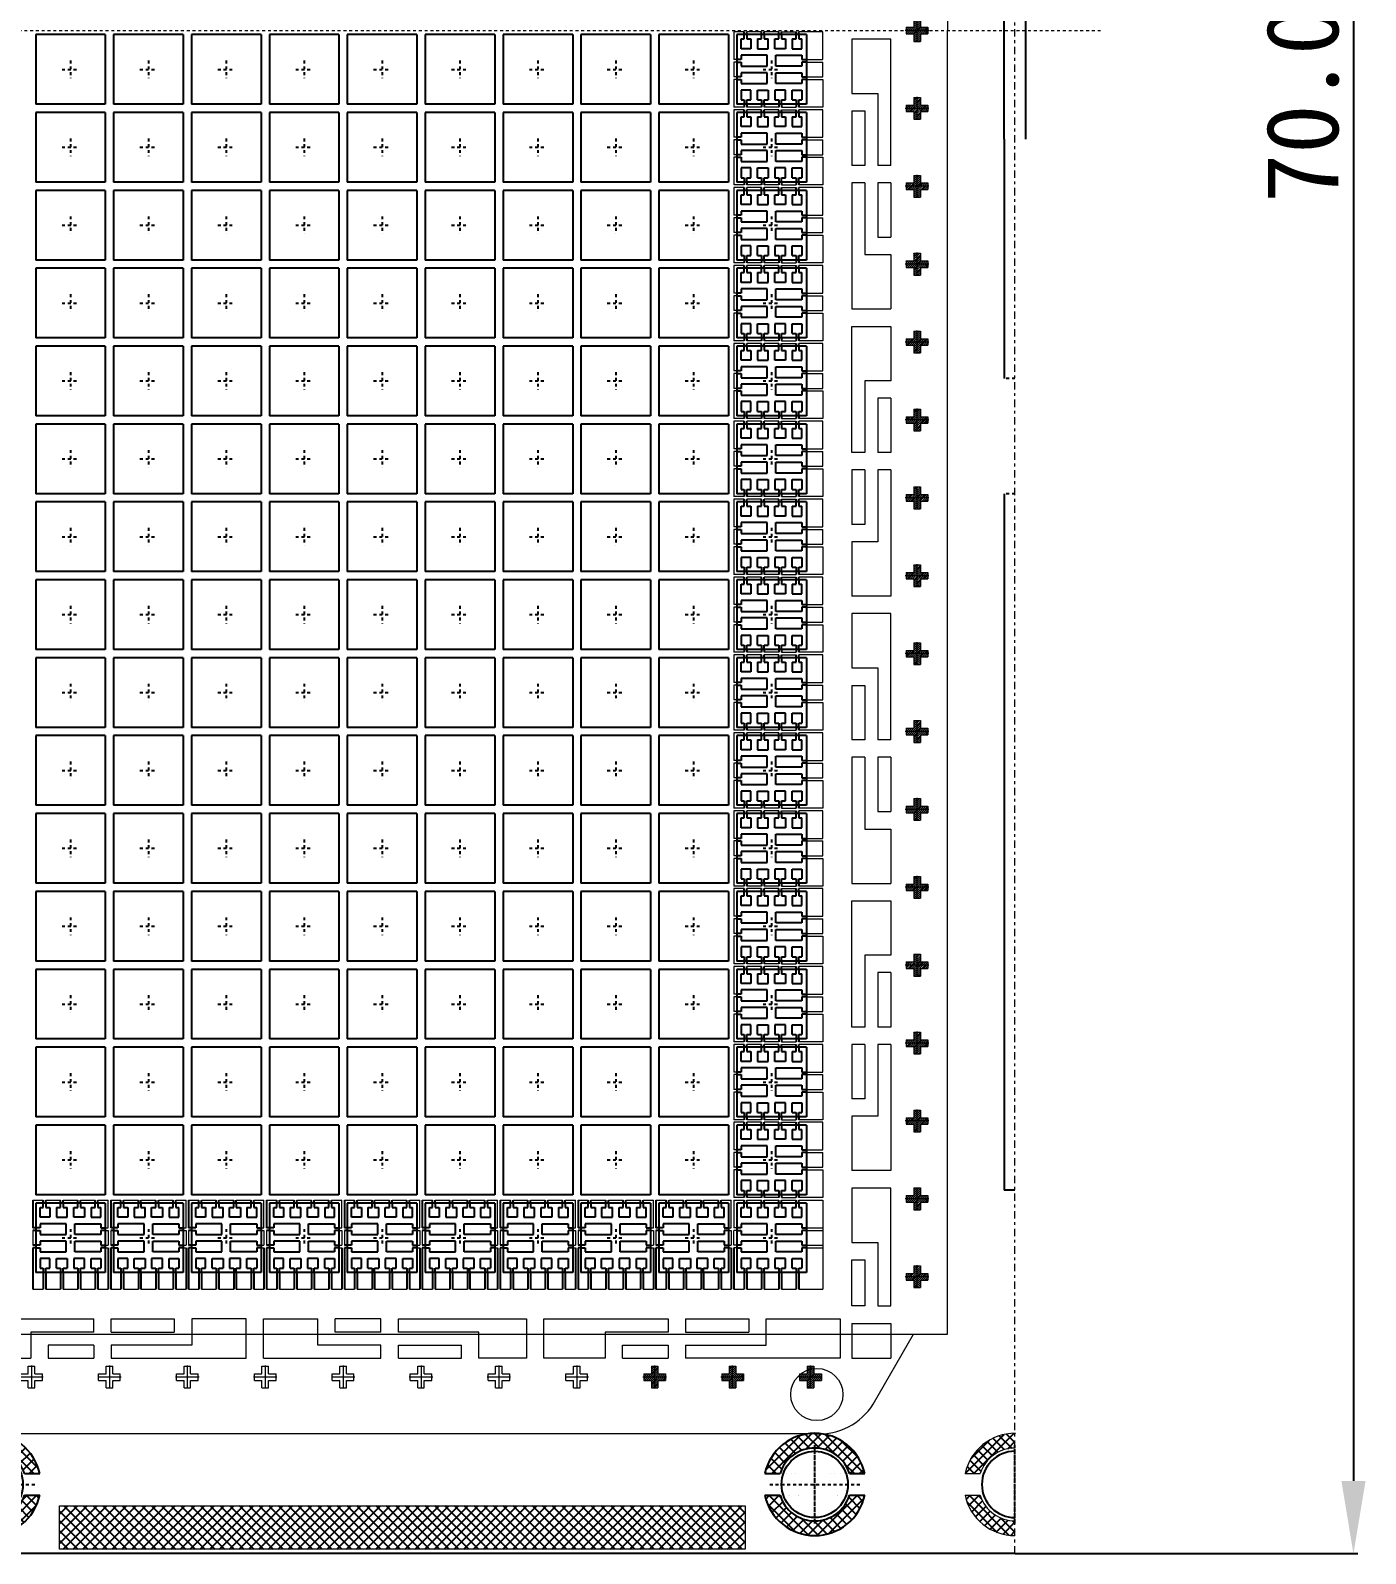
# Model space of a CAD drawing. Extents: x -120 to 253, y -170 to 71.
# Drawn here: x 62.6 to 108.6, y -57.1 to -4.6 of the extents above; entities that cross this region are included whole.
import ezdxf

# ---------------------------------------------------------------- set-up
doc = ezdxf.new("R2010")
doc.units = 0
doc.header["$LTSCALE"] = 0.01
doc.header["$MEASUREMENT"] = 0
for name, pattern in [('CENTER', [2, 1.25, -0.25, 0.25, -0.25]), ('CENTER2', [1.125, 0.75, -0.125, 0.125, -0.125]), ('DASHDOTX2', [50.8, 25.4, -12.7, 0, -12.7]), ('PHANTOM', [2.5, 1.25, -0.25, 0.25, -0.25, 0.25, -0.25])]:
    doc.linetypes.add(name, pattern=pattern)
doc.layers.get('0').update_dxf_attribs({"linetype": 'CONTINUOUS', "lineweight": 0})
doc.layers.get('DEFPOINTS').update_dxf_attribs({"linetype": 'CONTINUOUS'})
for name, color, linetype in [('0D', 2, 'CONTINUOUS'), ('CEN', 2, 'CENTER'), ('Double Plating', 6, 'CONTINUOUS'), ('PACKAGE', 6, 'CONTINUOUS'), ('PAGE1', 7, 'CONTINUOUS'), ('PAGE2', 7, 'CONTINUOUS'), ('PATTERNING', 7, 'CONTINUOUS'), ('plating', 1, 'CONTINUOUS'), ('标注', 7, 'CONTINUOUS'), ('正面', 30, 'CONTINUOUS')]:
    doc.layers.add(name, color=color, linetype=linetype)
doc.layers.add('Center', color=7, linetype='DASHDOTX2', lineweight=13)
doc.layers.add('Pkg', color=6, linetype='PHANTOM', lineweight=9)
doc.styles.get("Standard").update_dxf_attribs({"font": ''})
doc.styles.get('STANDARD').set_extended_font_data('SimSun')
doc.dimstyles.new('LF2_A3_1.5X', dxfattribs={"dimtxt": 2.5, "dimasz": 2.5, "dimexe": 0.15, "dimexo": 0.01, "dimgap": 0.5, "dimtad": 1, "dimdec": 4, "dimlfac": 0.666667, "dimzin": 1, "dimdsep": 46, "dimlunit": 6, "dimtxsty": 'STANDARD', "dimcen": 2.5, "dimclrd": 1, "dimclre": 1, "dimclrt": 7, "dimadec": 0, "dimazin": 0, "dimtfac": 1, "dimtdec": 4, "dimtmove": 0, "dimatfit": 3, "dimfxl": 1, "dimtfillclr": 256, "dimtolj": 1, "dimtzin": 0, "dimarcsym": 1})
pattern_1 = [(45, (0, 0), (-0.1122532, 0.1122532), []), (135, (0, 0), (-0.1122532, -0.1122532), [])]

# ---------------------------------------------------------------- blocks, each defined once
blk = doc.blocks.new('vc')
for p, q in [((78.362, 163.409), (78.362, 161.534)), ((79.712, 159.059), (79.712, 163.409)), ((78.362, 161.534), (79.262, 161.534)), ((79.262, 161.534), (79.262, 159.059)), ((78.362, 160.934), (78.812, 160.934)), ((78.812, 158.459), (78.812, 155.984)), ((79.262, 156.584), (79.712, 156.584)), ((78.812, 155.984), (79.712, 155.984)), ((78.362, 149.159), (78.362, 153.509)), ((79.712, 153.509), (79.712, 151.634)), ((79.712, 151.634), (78.812, 151.634)), ((78.812, 151.634), (78.812, 149.159)), ((79.712, 151.034), (79.262, 151.034)), ((79.262, 148.559), (79.262, 146.084)), ((78.812, 146.684), (78.362, 146.684)), ((79.262, 146.084), (78.362, 146.084)), ((78.362, 143.609), (78.362, 141.734)), ((79.712, 139.259), (79.712, 143.609)), ((78.362, 141.734), (79.262, 141.734)), ((79.262, 141.734), (79.262, 139.259)), ((78.362, 141.134), (78.812, 141.134)), ((78.812, 138.659), (78.812, 136.184)), ((79.262, 136.784), (79.712, 136.784)), ((78.812, 136.184), (79.712, 136.184)), ((78.362, 129.359), (78.362, 133.709)), ((79.712, 133.709), (79.712, 131.834)), ((79.712, 131.834), (78.812, 131.834)), ((78.812, 131.834), (78.812, 129.359)), ((79.712, 131.234), (79.262, 131.234)), ((79.262, 128.759), (79.262, 126.284)), ((78.812, 126.884), (78.362, 126.884)), ((79.262, 126.284), (78.362, 126.284)), ((78.362, 123.809), (78.362, 121.934)), ((79.712, 119.744), (79.712, 123.809)), ((78.362, 121.934), (79.262, 121.934)), ((79.262, 121.934), (79.262, 119.744)), ((78.362, 119.744), (78.362, 121.334)), ((78.362, 121.334), (78.812, 121.334)), ((78.812, 121.334), (78.812, 119.744)), ((79.262, 119.744), (79.712, 119.744)), ((55.007, 119.294), (55.007, 118.844)), ((57.482, 119.294), (55.607, 119.294)), ((55.607, 119.294), (55.607, 118.394)), ((59.957, 118.394), (59.957, 119.294)), ((60.557, 118.844), (60.557, 119.294)), ((62.732, 119.294), (67.149, 119.294)), ((67.149, 119.294), (67.149, 117.944)), ((67.749, 117.944), (67.749, 119.294)), ((67.749, 119.294), (72.032, 119.294)), ((74.807, 119.294), (74.807, 118.844)), ((75.407, 119.294), (77.957, 119.294)), ((75.407, 118.394), (75.407, 119.294)), ((77.957, 119.294), (77.957, 117.944)), ((52.232, 118.844), (50.057, 118.844)), ((50.057, 118.844), (50.057, 117.944)), ((65.507, 118.844), (62.732, 118.844)), ((65.507, 117.944), (65.507, 118.844)), ((72.032, 118.844), (69.857, 118.844)), ((69.857, 118.844), (69.857, 117.944)), ((78.362, 119.144), (79.712, 119.144)), ((78.362, 119.144), (78.362, 117.944)), ((79.262, 119.144), (79.712, 119.144)), ((79.712, 119.144), (79.712, 117.944)), ((50.657, 118.394), (50.657, 117.944)), ((55.607, 118.394), (52.832, 118.394)), ((62.132, 118.394), (59.957, 118.394)), ((64.907, 117.944), (64.907, 118.394)), ((70.457, 117.944), (70.457, 118.394)), ((72.632, 118.394), (75.407, 118.394)), ((52.832, 117.944), (57.482, 117.944)), ((67.149, 117.944), (65.507, 117.944)), ((69.857, 117.944), (67.749, 117.944)), ((77.957, 117.944), (72.632, 117.944)), ((78.362, 117.944), (79.712, 117.944))]:
    blk.add_line(p, q)
at = {"color": 0}
for p, q in [((79.712, 163.409), (78.362, 163.409)), ((78.362, 160.934), (78.362, 159.059)), ((78.812, 160.934), (78.812, 159.059)), ((78.812, 159.059), (78.362, 159.059)), ((79.712, 159.059), (79.262, 159.059)), ((78.812, 158.459), (78.362, 158.459)), ((78.362, 158.459), (78.362, 154.109)), ((79.712, 158.459), (79.262, 158.459)), ((79.262, 158.459), (79.262, 156.584)), ((79.712, 158.459), (79.712, 156.584)), ((79.712, 155.984), (79.712, 154.109)), ((78.362, 154.109), (79.712, 154.109)), ((78.362, 153.509), (79.712, 153.509)), ((79.262, 151.034), (79.262, 149.159)), ((79.712, 151.034), (79.712, 149.159)), ((78.812, 149.159), (78.362, 149.159)), ((79.712, 149.159), (79.262, 149.159)), ((78.812, 148.559), (78.362, 148.559)), ((78.362, 148.559), (78.362, 146.684)), ((78.812, 148.559), (78.812, 146.684)), ((79.712, 148.559), (79.262, 148.559)), ((79.712, 148.559), (79.712, 144.209)), ((78.362, 146.084), (78.362, 144.209)), ((79.712, 144.209), (78.362, 144.209)), ((79.712, 143.609), (78.362, 143.609)), ((78.362, 141.134), (78.362, 139.259)), ((78.812, 141.134), (78.812, 139.259)), ((78.812, 139.259), (78.362, 139.259)), ((79.712, 139.259), (79.262, 139.259)), ((78.812, 138.659), (78.362, 138.659)), ((78.362, 138.659), (78.362, 134.309)), ((79.712, 138.659), (79.262, 138.659)), ((79.262, 138.659), (79.262, 136.784)), ((79.712, 138.659), (79.712, 136.784)), ((79.712, 136.184), (79.712, 134.309)), ((78.362, 134.309), (79.712, 134.309)), ((78.362, 133.709), (79.712, 133.709)), ((79.262, 131.234), (79.262, 129.359)), ((79.712, 131.234), (79.712, 129.359)), ((78.812, 129.359), (78.362, 129.359)), ((79.712, 129.359), (79.262, 129.359)), ((78.812, 128.759), (78.362, 128.759)), ((78.362, 128.759), (78.362, 126.884)), ((78.812, 128.759), (78.812, 126.884)), ((79.712, 128.759), (79.262, 128.759)), ((79.712, 128.759), (79.712, 124.409)), ((78.362, 126.284), (78.362, 124.409)), ((79.712, 124.409), (78.362, 124.409)), ((79.712, 123.809), (78.362, 123.809)), ((78.812, 119.744), (78.362, 119.744)), ((48.182, 119.294), (52.232, 119.294)), ((52.232, 118.844), (52.232, 119.294)), ((52.832, 118.844), (52.832, 119.294)), ((52.832, 119.294), (55.007, 119.294)), ((57.482, 117.944), (57.482, 119.294)), ((58.082, 117.944), (58.082, 119.294)), ((58.082, 119.294), (59.957, 119.294)), ((62.132, 119.294), (60.557, 119.294)), ((62.132, 118.844), (62.132, 119.294)), ((62.732, 118.844), (62.732, 119.294)), ((72.032, 119.294), (72.032, 118.844)), ((72.632, 119.294), (72.632, 118.844)), ((72.632, 119.294), (74.807, 119.294)), ((52.832, 118.844), (55.007, 118.844)), ((62.132, 118.844), (60.557, 118.844)), ((72.632, 118.844), (74.807, 118.844)), ((52.232, 118.394), (50.657, 118.394)), ((52.232, 118.394), (52.232, 117.944)), ((52.832, 118.394), (52.832, 117.944)), ((62.132, 117.944), (62.132, 118.394)), ((62.732, 117.944), (62.732, 118.394)), ((62.732, 118.394), (64.907, 118.394)), ((70.457, 118.394), (72.032, 118.394)), ((72.032, 118.394), (72.032, 117.944)), ((72.632, 118.394), (72.632, 117.944)), ((48.182, 117.944), (50.057, 117.944)), ((50.657, 117.944), (52.232, 117.944)), ((58.082, 117.944), (62.132, 117.944)), ((62.732, 117.944), (64.907, 117.944)), ((70.457, 117.944), (72.032, 117.944))]:
    blk.add_line(p, q, dxfattribs=at)
blk = doc.blocks.new('*D34')
at = {"color": 1, "lineweight": -2, "transparency": 16777216}
for p, q in [((-690.361, -1190.994), (-678.554, -1190.994)), ((-678.704, -1193.494), (-678.704, -1293.494)), ((-690.361, -1295.994), (-678.554, -1295.994))]:
    blk.add_line(p, q, dxfattribs=at)
at = {"color": 1, "transparency": 16777216}
for points in [[(-678.287, -1193.494), (-679.12, -1193.494), (-678.704, -1190.994)], [(-679.12, -1293.494), (-678.287, -1293.494), (-678.704, -1295.994)]]:
    blk.add_solid(points, dxfattribs=at)
at = {"layer": 'DEFPOINTS', "color": 0, "transparency": 16777216}
for p in [(-690.371, -1190.994), (-690.371, -1295.994), (-678.704, -1295.994)]:
    blk.add_point(p, dxfattribs=at)
at = {"color": 7, "transparency": 16777216, "insert": (-680.454, -1243.494), "char_height": 2.5, "attachment_point": 5, "rotation": 90}
blk.add_mtext('\\A1;70.0000', dxfattribs=at)
blk = doc.blocks.new('SQURE')
h = blk.add_hatch()
h.set_pattern_fill('ANSI31', color=3, scale=0.01, style=0)
h.set_pattern_definition([(45, (-1249.376477, 404.86497), (-0.0224506403, 0.0224506403), [])])
h.paths.add_polyline_path([(0.25, 0.075), (0.075, 0.075), (0.075, 0.25), (0, 0.25), (0, 0), (0.25, 0)])
h.paths.add_polyline_path([(0.25, 0), (0, 0), (0, -0.039, 0.039956), (0.075, -0.098), (0.075, -0.075), (0.25, -0.075)])
h.paths.add_polyline_path([(0, -0.039), (0, -0.25), (0.075, -0.25), (0.075, -0.098, -0.039956)])
h.paths.add_polyline_path([(0, -0.039, -0.02262), (-0.038, 0), (-0.25, 0), (-0.25, -0.075), (-0.075, -0.075), (-0.075, -0.25), (0, -0.25)])
h.paths.add_polyline_path([(-0.095, 0.075), (-0.25, 0.075), (-0.25, 0), (-0.038, 0, -0.039348)])
h.paths.add_polyline_path([(0, 0.25), (-0.075, 0.25), (-0.075, 0.075), (-0.095, 0.075, 0.039348), (-0.038, 0), (0, 0)])
h.paths.add_polyline_path([(0, 0), (-0.038, 0, 0.02262), (0, -0.039)])
at = {"color": 2, "linetype": 'ByBlock', "lineweight": 0}
for p, q in [((-0.25, 0.075), (-0.075, 0.075)), ((-0.25, 0.075), (-0.25, -0.075)), ((-0.075, 0.25), (-0.075, 0.075)), ((-0.075, 0.25), (0.075, 0.25)), ((0.075, 0.25), (0.075, 0.075)), ((0.075, 0.075), (0.25, 0.075)), ((-0.25, -0.075), (-0.075, -0.075)), ((-0.075, -0.075), (-0.075, -0.25)), ((0.075, -0.075), (0.25, -0.075)), ((0.075, -0.075), (0.075, -0.25))]:
    blk.add_line(p, q, dxfattribs=at)
at = {"color": 2}
for p, q in [((0.25, 0.075), (0.25, -0.075)), ((-0.075, -0.25), (0.075, -0.25))]:
    blk.add_line(p, q, dxfattribs=at)
at = {"layer": '0D', "color": 3, "linetype": 'ByBlock', "lineweight": 0}
for p, q in [((0.27, 0), (-0.27, 0)), ((0, -0.264), (0, 0.264))]:
    blk.add_line(p, q, dxfattribs=at)
blk = doc.blocks.new('squre2')
at = {"linetype": 'ByBlock', "lineweight": 0}
for p, q in [((138.218, 278.632), (138.218, 278.457)), ((138.218, 278.632), (138.368, 278.632)), ((138.368, 278.632), (138.368, 278.457)), ((138.043, 278.457), (138.218, 278.457)), ((138.043, 278.457), (138.043, 278.307)), ((138.043, 278.307), (138.218, 278.307)), ((138.218, 278.307), (138.218, 278.132)), ((138.368, 278.457), (138.543, 278.457)), ((138.368, 278.307), (138.543, 278.307)), ((138.368, 278.307), (138.368, 278.132))]:
    blk.add_line(p, q, dxfattribs=at)
for p, q in [((138.543, 278.457), (138.543, 278.307)), ((138.218, 278.132), (138.368, 278.132))]:
    blk.add_line(p, q)
at = {"layer": '0D', "color": 3, "linetype": 'ByBlock', "lineweight": 0}
for p, q in [((138.293, 278.118), (138.293, 278.645)), ((138.563, 278.382), (138.023, 278.382))]:
    blk.add_line(p, q, dxfattribs=at)
blk = doc.blocks.new('ceter')
at = {"color": 1, "linetype": 'CENTER2', "ltscale": 0.05}
for p, q in [((133.948, 276.199), (133.948, 275.795)), ((133.948, 276.199), (133.948, 275.795)), ((133.948, 276.199), (133.948, 275.795)), ((133.948, 276.199), (133.948, 275.795)), ((133.753, 275.997), (134.143, 275.997)), ((133.753, 275.997), (134.143, 275.997)), ((133.753, 275.997), (134.143, 275.997)), ((133.753, 275.997), (134.143, 275.997))]:
    blk.add_line(p, q, dxfattribs=at)
blk = doc.blocks.new('11')
at = {"layer": 'PACKAGE', "color": 0}
for p, q in [((-549.124, -323.329), (-549.124, -324.929)), ((-547.524, -323.329), (-549.124, -323.329)), ((-547.524, -323.329), (-547.524, -324.929)), ((-547.524, -324.929), (-549.124, -324.929))]:
    blk.add_line(p, q, dxfattribs=at)
at = {"layer": 'plating'}
blk.add_blockref('ceter', (-682.272, -600.125), dxfattribs=at)
blk = doc.blocks.new('UNIT')
at = {"layer": 'Pkg'}
for p, q in [((-0.8, 0.8), (-0.8, -0.8)), ((0.8, 0.8), (-0.8, 0.8)), ((0.8, 0.8), (0.8, -0.8)), ((0.8, -0.8), (-0.8, -0.8))]:
    blk.add_line(p, q, dxfattribs=at)
at = {"layer": '正面', "color": 0}
for p, q in [((-0.7, 0.475), (-0.7, 0.7)), ((-0.63, 0.7), (-0.63, 0.8)), ((-0.57, 0.8), (-0.57, 0.7)), ((-0.475, 0.7), (-0.475, 0.475)), ((-0.325, 0.7), (-0.325, 0.475)), ((-0.23, 0.7), (-0.23, 0.8)), ((-0.17, 0.8), (-0.17, 0.7)), ((-0.075, 0.475), (-0.075, 0.7)), ((0.075, 0.475), (0.075, 0.7)), ((0.17, 0.7), (0.17, 0.8)), ((0.23, 0.8), (0.23, 0.7)), ((0.325, 0.7), (0.325, 0.475)), ((0.475, 0.7), (0.475, 0.475)), ((0.57, 0.7), (0.57, 0.8)), ((0.63, 0.8), (0.63, 0.7)), ((0.7, 0.475), (0.7, 0.7)), ((-0.475, 0.475), (-0.7, 0.475)), ((-0.325, 0.475), (-0.075, 0.475)), ((0.325, 0.475), (0.075, 0.475)), ((0.475, 0.475), (0.7, 0.475)), ((-0.7, 0.23), (-0.8, 0.23)), ((-0.8, 0.17), (-0.7, 0.17)), ((-0.1, 0.325), (-0.7, 0.325)), ((-0.7, 0.075), (-0.1, 0.075)), ((-0.1, 0.075), (-0.1, 0.325)), ((0.1, 0.075), (0.1, 0.325)), ((0.1, 0.325), (0.7, 0.325)), ((0.7, 0.075), (0.1, 0.075)), ((0.7, 0.23), (0.8, 0.23)), ((0.8, 0.17), (0.7, 0.17)), ((-0.7, -0.17), (-0.8, -0.17)), ((-0.8, -0.23), (-0.7, -0.23)), ((-0.1, -0.075), (-0.7, -0.075)), ((-0.7, -0.325), (-0.1, -0.325)), ((-0.1, -0.325), (-0.1, -0.075)), ((0.1, -0.325), (0.1, -0.075)), ((0.1, -0.075), (0.7, -0.075)), ((0.7, -0.325), (0.1, -0.325)), ((0.7, -0.17), (0.8, -0.17)), ((0.8, -0.23), (0.7, -0.23)), ((-0.475, -0.475), (-0.7, -0.475)), ((-0.7, -0.475), (-0.7, -0.7)), ((-0.63, -0.7), (-0.63, -0.8)), ((-0.57, -0.8), (-0.57, -0.7)), ((-0.475, -0.7), (-0.475, -0.475)), ((-0.325, -0.7), (-0.325, -0.475)), ((-0.325, -0.475), (-0.075, -0.475)), ((-0.23, -0.7), (-0.23, -0.8)), ((-0.17, -0.8), (-0.17, -0.7)), ((-0.075, -0.475), (-0.075, -0.7)), ((0.325, -0.475), (0.075, -0.475)), ((0.075, -0.475), (0.075, -0.7)), ((0.17, -0.7), (0.17, -0.8)), ((0.23, -0.8), (0.23, -0.7)), ((0.325, -0.7), (0.325, -0.475)), ((0.475, -0.7), (0.475, -0.475)), ((0.475, -0.475), (0.7, -0.475)), ((0.57, -0.7), (0.57, -0.8)), ((0.63, -0.8), (0.63, -0.7)), ((0.7, -0.475), (0.7, -0.7))]:
    blk.add_line(p, q, dxfattribs=at)
at = {"layer": '正面', "color": 0, "ltscale": 0.02}
for points in [[(-0.7, 0.7), (-0.63, 0.7)], [(-0.57, 0.7), (-0.475, 0.7)], [(-0.325, 0.7), (-0.23, 0.7)], [(-0.17, 0.7), (-0.075, 0.7)], [(0.075, 0.7), (0.17, 0.7)], [(0.23, 0.7), (0.325, 0.7)], [(0.475, 0.7), (0.57, 0.7)], [(0.63, 0.7), (0.7, 0.7)], [(-0.7, 0.325), (-0.7, 0.23)], [(-0.7, 0.17), (-0.7, 0.075)], [(0.7, 0.325), (0.7, 0.23)], [(0.7, 0.17), (0.7, 0.075)], [(-0.7, -0.075), (-0.7, -0.17)], [(-0.7, -0.23), (-0.7, -0.325)], [(0.7, -0.075), (0.7, -0.17)], [(0.7, -0.23), (0.7, -0.325)], [(-0.7, -0.7), (-0.63, -0.7)], [(-0.57, -0.7), (-0.475, -0.7)], [(-0.325, -0.7), (-0.23, -0.7)], [(-0.17, -0.7), (-0.075, -0.7)], [(0.075, -0.7), (0.17, -0.7)], [(0.23, -0.7), (0.325, -0.7)], [(0.475, -0.7), (0.57, -0.7)], [(0.63, -0.7), (0.7, -0.7)]]:
    blk.add_lwpolyline(points, dxfattribs=at)
blk = doc.blocks.new('tie bar-8')
for p, q in [((-1.298, 1.297), (-1.298, 0.345)), ((-1.298, 1.297), (-0.945, 1.297)), ((-0.855, 1.297), (-0.345, 1.297)), ((-0.255, 1.297), (0.255, 1.297)), ((0.945, 1.297), (1.77, 1.297)), ((1.77, 1.297), (1.77, -1.77)), ((-1.2, 0.345), (-1.298, 0.345)), ((-1.2, 0.255), (-1.298, 0.255)), ((-1.2, -0.255), (-1.298, -0.255)), ((-1.2, -0.345), (-1.298, -0.345)), ((-1.298, -1.77), (-0.945, -1.77)), ((-0.855, -1.77), (-0.345, -1.77)), ((0.345, -1.77), (0.855, -1.77)), ((0.945, -1.77), (1.77, -1.77))]:
    blk.add_line(p, q)
at = {"color": 0}
for p, q in [((0.345, 1.297), (0.855, 1.297)), ((-1.298, -0.255), (-1.298, 0.255)), ((1.2, 0.345), (1.77, 0.345)), ((1.2, 0.255), (1.77, 0.255)), ((1.2, -0.255), (1.77, -0.255)), ((1.2, -0.345), (1.77, -0.345)), ((-0.255, -1.77), (0.255, -1.77))]:
    blk.add_line(p, q, dxfattribs=at)
at = {"layer": 'PATTERNING'}
for p, q in [((-0.945, 1.2), (-0.945, 1.297)), ((-0.855, 1.2), (-0.855, 1.297)), ((-0.345, 1.2), (-0.345, 1.297)), ((-0.255, 1.2), (-0.255, 1.297)), ((0.255, 1.2), (0.255, 1.297)), ((0.345, 1.2), (0.345, 1.297)), ((0.855, 1.2), (0.855, 1.297)), ((0.945, 1.2), (0.945, 1.297)), ((-1.298, -0.345), (-1.298, -1.77)), ((-0.945, -1.2), (-0.945, -1.77)), ((-0.855, -1.2), (-0.855, -1.77)), ((-0.345, -1.2), (-0.345, -1.77)), ((-0.255, -1.2), (-0.255, -1.77)), ((0.255, -1.2), (0.255, -1.77)), ((0.345, -1.2), (0.345, -1.77)), ((0.855, -1.2), (0.855, -1.77)), ((0.945, -1.2), (0.945, -1.77))]:
    blk.add_line(p, q, dxfattribs=at)
blk = doc.blocks.new('tie bar-6')
for p, q in [((-1.298, 1.297), (-1.298, 0.345)), ((-0.945, 1.297), (-1.298, 1.297)), ((-0.345, 1.297), (-0.855, 1.297)), ((0.255, 1.297), (-0.255, 1.297)), ((1.77, 1.297), (0.945, 1.297)), ((-1.2, 0.345), (-1.298, 0.345)), ((-1.2, 0.255), (-1.298, 0.255)), ((-1.2, -0.255), (-1.298, -0.255)), ((-1.2, -0.345), (-1.298, -0.345)), ((-1.298, -0.345), (-1.298, -1.298)), ((1.77, -0.345), (1.77, -1.298)), ((-0.945, -1.298), (-1.298, -1.298)), ((-0.345, -1.298), (-0.855, -1.298)), ((0.255, -1.298), (-0.255, -1.298)), ((1.77, -1.298), (0.945, -1.298))]:
    blk.add_line(p, q)
at = {"color": 0}
for p, q in [((0.345, 1.297), (0.855, 1.297)), ((1.77, 0.345), (1.77, 1.297)), ((-1.298, 0.255), (-1.298, -0.255)), ((1.2, 0.345), (1.77, 0.345)), ((1.2, 0.255), (1.77, 0.255)), ((1.77, -0.255), (1.77, 0.255)), ((1.2, -0.255), (1.77, -0.255)), ((1.2, -0.345), (1.77, -0.345)), ((0.345, -1.298), (0.855, -1.298))]:
    blk.add_line(p, q, dxfattribs=at)
at = {"layer": 'PATTERNING'}
for p, q in [((-0.945, 1.2), (-0.945, 1.297)), ((-0.855, 1.2), (-0.855, 1.297)), ((-0.345, 1.2), (-0.345, 1.297)), ((-0.255, 1.2), (-0.255, 1.297)), ((0.255, 1.2), (0.255, 1.297)), ((0.345, 1.2), (0.345, 1.297)), ((0.855, 1.2), (0.855, 1.297)), ((0.945, 1.2), (0.945, 1.297)), ((-0.945, -1.2), (-0.945, -1.298)), ((-0.855, -1.2), (-0.855, -1.298)), ((-0.345, -1.2), (-0.345, -1.298)), ((-0.255, -1.2), (-0.255, -1.298)), ((0.255, -1.2), (0.255, -1.298)), ((0.345, -1.2), (0.345, -1.298)), ((0.855, -1.2), (0.855, -1.298)), ((0.945, -1.2), (0.945, -1.298))]:
    blk.add_line(p, q, dxfattribs=at)
blk = doc.blocks.new('tie bar-7')
for p, q in [((-1.298, 1.297), (-0.945, 1.297)), ((-0.855, 1.297), (-0.345, 1.297)), ((0.345, 1.297), (0.855, 1.297)), ((0.945, 1.297), (1.297, 1.297)), ((-1.298, -1.77), (-0.945, -1.77)), ((-0.855, -1.77), (-0.345, -1.77)), ((-0.255, -1.77), (0.255, -1.77)), ((0.945, -1.77), (1.297, -1.77))]:
    blk.add_line(p, q)
at = {"color": 0}
for p, q in [((-0.255, 1.297), (0.255, 1.297)), ((1.297, 0.345), (1.297, 1.297)), ((-1.298, 0.255), (-1.298, -0.255)), ((1.2, 0.345), (1.297, 0.345)), ((1.2, 0.255), (1.297, 0.255)), ((1.297, 0.255), (1.297, -0.255)), ((1.2, -0.255), (1.297, -0.255)), ((1.2, -0.345), (1.297, -0.345)), ((0.345, -1.77), (0.855, -1.77))]:
    blk.add_line(p, q, dxfattribs=at)
at = {"layer": 'PATTERNING'}
for p, q in [((-1.298, 1.297), (-1.298, 0.345)), ((-0.945, 1.2), (-0.945, 1.297)), ((-0.855, 1.2), (-0.855, 1.297)), ((-0.345, 1.2), (-0.345, 1.297)), ((-0.255, 1.2), (-0.255, 1.297)), ((0.255, 1.2), (0.255, 1.297)), ((0.345, 1.2), (0.345, 1.297)), ((0.855, 1.2), (0.855, 1.297)), ((0.945, 1.2), (0.945, 1.297)), ((-1.2, 0.345), (-1.298, 0.345)), ((-1.2, 0.255), (-1.298, 0.255)), ((-1.2, -0.255), (-1.298, -0.255)), ((-1.2, -0.345), (-1.298, -0.345)), ((-1.298, -0.345), (-1.298, -1.77)), ((1.297, -0.345), (1.297, -1.77)), ((-0.945, -1.2), (-0.945, -1.77)), ((-0.855, -1.2), (-0.855, -1.77)), ((-0.345, -1.2), (-0.345, -1.77)), ((-0.255, -1.2), (-0.255, -1.77)), ((0.255, -1.2), (0.255, -1.77)), ((0.345, -1.2), (0.345, -1.77)), ((0.855, -1.2), (0.855, -1.77)), ((0.945, -1.2), (0.945, -1.77))]:
    blk.add_line(p, q, dxfattribs=at)
blk = doc.blocks.new('Range')
at = {"layer": 'CEN'}
h = blk.add_hatch(dxfattribs=at)
h.set_pattern_fill('ANSI37', color=6, scale=0.05, style=0)
h.set_pattern_definition(pattern_1)
edge = h.paths.add_edge_path()
edge.add_arc((-416.667, 103.017), 0.837, 17.3787, 162.6213)
edge.add_line((-417.466, 103.267), (-417.815, 103.267))
edge.add_arc((-416.667, 103.017), 1.175, 12.2845, 167.7155, ccw=False)
edge.add_line((-415.519, 103.267), (-415.868, 103.267))
h = blk.add_hatch(dxfattribs=at)
h.set_pattern_fill('ANSI37', color=6, scale=0.05, style=0)
h.set_pattern_definition(pattern_1)
edge = h.paths.add_edge_path()
edge.add_arc((-416.667, 103.017), 0.837, 197.3787, 342.6213)
edge.add_line((-415.868, 102.767), (-415.519, 102.767))
edge.add_arc((-416.667, 103.017), 1.175, 192.2845, 347.7155, ccw=False)
edge.add_line((-417.815, 102.767), (-417.466, 102.767))
at = {"color": 0}
for p, q in [((-417.815, 103.267), (-417.466, 103.267)), ((-415.868, 103.267), (-415.519, 103.267)), ((-417.815, 102.767), (-417.466, 102.767)), ((-415.868, 102.767), (-415.519, 102.767))]:
    blk.add_line(p, q, dxfattribs=at)
for radius, start, end in [(1.175, 12.2845, 167.7155), (0.837, 17.3787, 162.6213), (1.175, 192.2845, 347.7155), (0.837, 197.3787, 342.6213)]:
    blk.add_arc((-416.667, 103.017), radius, start, end, dxfattribs=at)
at = {"layer": 'CEN', "color": 3, "linetype": 'CENTER'}
for p, q in [((-416.667, 102.117), (-416.667, 103.917)), ((-417.567, 103.017), (-415.767, 103.017))]:
    blk.add_line(p, q, dxfattribs=at)
at = {"layer": 'PAGE1'}
blk.add_circle((-416.667, 103.017), 0.762, dxfattribs=at)
blk = doc.blocks.new('Circle')
at = {"layer": 'plating', "color": 3, "linetype": 'CENTER'}
for p, q in [((39.353, 160.07), (39.353, 161.783)), ((38.321, 160.927), (40.385, 160.927))]:
    blk.add_line(p, q, dxfattribs=at)
at = {"color": 0, "rotation": 2.9849863675e-06}
blk.add_blockref('Range', (456.019, 57.91), dxfattribs=at)
blk = doc.blocks.new('Z$W@#00294823')
at = {"layer": 'CEN', "color": 3, "linetype": 'CENTER'}
for p, q in [((0, -0.856), (0, 0.856)), ((-1.032, 0), (1.032, 0))]:
    blk.add_line(p, q, dxfattribs=at)
at = {"layer": '标注'}
blk.add_blockref('Circle', (-39.353, -160.927), dxfattribs=at)
blk = doc.blocks.new('Z$W@#38060F6F')
at = {"color": 0}
blk.add_blockref('Z$W@#00294823', (0, 0), dxfattribs=at)

msp = doc.modelspace()

# ---------------------------------------------------------------- hatches: boundary and pattern name
at = {"layer": 'CEN'}
h = msp.add_hatch(dxfattribs=at)
h.set_pattern_fill('ANSI37', color=6, scale=1.75, angle=2.98e-06, style=0)
h.paths.add_polyline_path([(96.5375, -56.43473), (96.5375, -55.92773, -0.32791955), (95.33931, -55.04723), (94.81536, -55.04723, 0.35272217)])
h.paths.add_polyline_path([(94.81536, -54.29723), (95.33931, -54.29723, -0.32791955), (96.5375, -53.41673), (96.5375, -52.90973, 0.35272219)])
at = {"layer": 'Double Plating'}
h = msp.add_hatch(dxfattribs=at)
h.set_pattern_fill('ANSI37', color=256, scale=0.075, style=0)
h.set_pattern_definition([(45, (-477.18856, -395.0964), (-0.1683798, 0.1683798), []), (135, (-477.18856, -395.0964), (-0.1683798, -0.1683798), [])])
h.paths.add_polyline_path([(87.2375, -56.90423), (63.5975, -56.90423), (63.5975, -55.40423), (87.2375, -55.40423)])

# ---------------------------------------------------------------- linework, layer by layer
at = {"color": 5}
for p, q in [((94.21336, 40.38577), (94.20953, -4.55423)), ((94.21336, -49.49423), (94.20953, -4.55423)), ((4.91, -49.49423), (94.21336, -49.49423)), ((91.64742, -51.90505), (93.0393, -49.49423)), ((89.67538, -52.92923), (4.91, -52.92923))]:
    msp.add_line(p, q, dxfattribs=at)
at = {"color": 3, "linetype": 'CENTER2'}
msp.add_line((-92.41111, -4.55423), (99.51448, -4.55423), dxfattribs=at)
at = {"color": 0}
for p, q in [((94.81536, -54.29723), (95.33931, -54.29723)), ((94.81536, -55.04723), (95.33931, -55.04723))]:
    msp.add_line(p, q, dxfattribs=at)
for p, q in [((63.5975, -56.90423), (63.5975, -55.40423)), ((63.5975, -55.40423), (87.2375, -55.40423)), ((87.2375, -55.40423), (87.2375, -56.90423)), ((87.2375, -56.90423), (63.5975, -56.90423))]:
    msp.add_line(p, q)
at = {"color": 5}
msp.add_circle((89.70613, -51.57173), 0.9, dxfattribs=at)
msp.add_arc((89.78782, -50.73509), 2.19703, 267.066499, 327.824157, dxfattribs=at)
at = {"color": 0}
for radius, start, end in [(1.7625, 89.825032, 167.715509), (1.2555, 90, 162.621318), (1.7625, 192.284497, 269.999998), (1.2555, 197.378688, 270.837965)]:
    msp.add_arc((96.5375, -54.67223), radius, start, end, dxfattribs=at)
at = {"layer": 'CEN', "color": 3, "linetype": 'CENTER'}
for p, q in [((96.5375, -56.02223), (96.5375, -53.32223)), ((96.5375, -55.95694), (96.5375, -53.38753))]:
    msp.add_line(p, q, dxfattribs=at)
at = {"layer": 'Center'}
msp.add_line((96.5375, -57.05423), (96.5375, 47.94577), dxfattribs=at)
at = {"layer": 'PAGE1'}
msp.add_line((96.5375, -57.05423), (-92.4625, -57.05423), dxfattribs=at)
msp.add_arc((96.5375, -54.67223), 1.143, 90, 270, dxfattribs=at)
at = {"layer": 'PAGE2'}
for p, q in [((96.1625, -8.30423), (96.1625, 7.44577)), ((96.9125, -8.30423), (96.9125, 7.44577)), ((96.1625, -8.30423), (96.1625, -16.55423)), ((96.1625, -20.52923), (96.1625, -44.52923)), ((96.5375, -44.52923), (96.1625, -44.52923))]:
    msp.add_line(p, q, dxfattribs=at)
at = {"layer": 'PAGE2', "linetype": 'CENTER', "ltscale": 3}
for p, q in [((96.5375, -16.55423), (96.1625, -16.55423)), ((96.5375, -20.52923), (96.1625, -20.52923))]:
    msp.add_line(p, q, dxfattribs=at)
at = {"layer": 'plating', "color": 3, "linetype": 'CENTER'}
for p, q in [((89.6375, -55.95694), (89.6375, -53.38753)), ((96.5375, -55.95694), (96.5375, -53.38753)), ((96.5375, -55.95694), (96.5375, -53.38753)), ((88.08937, -54.67223), (91.18563, -54.67223))]:
    msp.add_line(p, q, dxfattribs=at)

# ---------------------------------------------------------------- block references
for name, p in [('vc', (12.55051, -168.26372)), ('tie bar-6', (88.145, -5.89673)), ('tie bar-6', (88.145, -8.58173)), ('tie bar-6', (88.145, -11.26673)), ('tie bar-6', (88.145, -13.95173)), ('tie bar-6', (88.145, -16.63673)), ('tie bar-6', (88.145, -19.32173)), ('tie bar-6', (88.145, -22.00673)), ('tie bar-6', (88.145, -24.69173)), ('tie bar-6', (88.145, -27.37673)), ('tie bar-6', (88.145, -30.06173)), ('tie bar-6', (88.145, -32.74673)), ('tie bar-6', (88.145, -35.43173)), ('tie bar-6', (88.145, -38.11673)), ('tie bar-6', (88.145, -40.80173)), ('tie bar-6', (88.145, -43.48673)), ('tie bar-7', (63.98, -46.17173)), ('tie bar-7', (66.665, -46.17173)), ('tie bar-7', (69.35, -46.17173)), ('tie bar-7', (72.035, -46.17173)), ('tie bar-7', (74.72, -46.17173)), ('tie bar-7', (77.405, -46.17173)), ('tie bar-7', (80.09, -46.17173)), ('tie bar-7', (82.775, -46.17173)), ('tie bar-7', (85.46, -46.17173)), ('tie bar-8', (88.145, -46.17173))]:
    msp.add_blockref(name, p)
at = {"xscale": 1.5, "yscale": 1.5, "zscale": 1.5}
for name, p in [('SQURE', (93.1625, -4.55423)), ('11', (886.46649, 480.2965)), ('11', (889.15149, 480.2965)), ('11', (891.83649, 480.2965)), ('11', (894.52149, 480.2965)), ('11', (897.20649, 480.2965)), ('11', (899.89149, 480.2965)), ('11', (902.57649, 480.2965)), ('11', (905.26149, 480.2965)), ('11', (907.94649, 480.2965)), ('11', (910.63149, 480.2965)), ('UNIT', (88.145, -5.89673)), ('SQURE', (93.1625, -7.23923)), ('11', (886.46649, 477.6115)), ('11', (889.15149, 477.6115)), ('11', (891.83649, 477.6115)), ('11', (894.52149, 477.6115)), ('11', (897.20649, 477.6115)), ('11', (899.89149, 477.6115)), ('11', (902.57649, 477.6115)), ('11', (905.26149, 477.6115)), ('11', (907.94649, 477.6115)), ('11', (910.63149, 477.6115)), ('UNIT', (88.145, -8.58173)), ('SQURE', (93.1625, -9.92423)), ('11', (886.46649, 474.9265)), ('11', (889.15149, 474.9265)), ('11', (891.83649, 474.9265)), ('11', (894.52149, 474.9265)), ('11', (897.20649, 474.9265)), ('11', (899.89149, 474.9265)), ('11', (902.57649, 474.9265)), ('11', (905.26149, 474.9265)), ('11', (907.94649, 474.9265)), ('11', (910.63149, 474.9265)), ('UNIT', (88.145, -11.26673)), ('SQURE', (93.1625, -12.60923)), ('11', (886.46649, 472.2415)), ('11', (889.15149, 472.2415)), ('11', (891.83649, 472.2415)), ('11', (894.52149, 472.2415)), ('11', (897.20649, 472.2415)), ('11', (899.89149, 472.2415)), ('11', (902.57649, 472.2415)), ('11', (905.26149, 472.2415)), ('11', (907.94649, 472.2415)), ('11', (910.63149, 472.2415)), ('UNIT', (88.145, -13.95173)), ('SQURE', (93.1625, -15.29423)), ('11', (886.46649, 469.5565)), ('11', (889.15149, 469.5565)), ('11', (891.83649, 469.5565)), ('11', (894.52149, 469.5565)), ('11', (897.20649, 469.5565)), ('11', (899.89149, 469.5565)), ('11', (902.57649, 469.5565)), ('11', (905.26149, 469.5565)), ('11', (907.94649, 469.5565)), ('11', (910.63149, 469.5565)), ('UNIT', (88.145, -16.63673)), ('SQURE', (93.1625, -17.97923)), ('11', (886.46649, 466.8715)), ('11', (889.15149, 466.8715)), ('11', (891.83649, 466.8715)), ('11', (894.52149, 466.8715)), ('11', (897.20649, 466.8715)), ('11', (899.89149, 466.8715)), ('11', (902.57649, 466.8715)), ('11', (905.26149, 466.8715)), ('11', (907.94649, 466.8715)), ('11', (910.63149, 466.8715)), ('UNIT', (88.145, -19.32173)), ('SQURE', (93.1625, -20.66423)), ('11', (886.46649, 464.1865)), ('11', (889.15149, 464.1865)), ('11', (891.83649, 464.1865)), ('11', (894.52149, 464.1865)), ('11', (897.20649, 464.1865)), ('11', (899.89149, 464.1865)), ('11', (902.57649, 464.1865)), ('11', (905.26149, 464.1865)), ('11', (907.94649, 464.1865)), ('11', (910.63149, 464.1865)), ('UNIT', (88.145, -22.00673)), ('SQURE', (93.1625, -23.34923)), ('11', (886.46649, 461.5015)), ('11', (889.15149, 461.5015)), ('11', (891.83649, 461.5015)), ('11', (894.52149, 461.5015)), ('11', (897.20649, 461.5015)), ('11', (899.89149, 461.5015)), ('11', (902.57649, 461.5015)), ('11', (905.26149, 461.5015)), ('11', (907.94649, 461.5015)), ('11', (910.63149, 461.5015)), ('UNIT', (88.145, -24.69173)), ('SQURE', (93.1625, -26.03423)), ('11', (886.46649, 458.8165)), ('11', (889.15149, 458.8165)), ('11', (891.83649, 458.8165)), ('11', (894.52149, 458.8165)), ('11', (897.20649, 458.8165)), ('11', (899.89149, 458.8165)), ('11', (902.57649, 458.8165)), ('11', (905.26149, 458.8165)), ('11', (907.94649, 458.8165)), ('11', (910.63149, 458.8165)), ('UNIT', (88.145, -27.37673)), ('SQURE', (93.1625, -28.71923)), ('11', (886.46649, 456.1315)), ('11', (889.15149, 456.1315)), ('11', (891.83649, 456.1315)), ('11', (894.52149, 456.1315)), ('11', (897.20649, 456.1315)), ('11', (899.89149, 456.1315)), ('11', (902.57649, 456.1315)), ('11', (905.26149, 456.1315)), ('11', (907.94649, 456.1315)), ('11', (910.63149, 456.1315)), ('UNIT', (88.145, -30.06173)), ('SQURE', (93.1625, -31.40423)), ('11', (886.46649, 453.4465)), ('11', (889.15149, 453.4465)), ('11', (891.83649, 453.4465)), ('11', (894.52149, 453.4465)), ('11', (897.20649, 453.4465)), ('11', (899.89149, 453.4465)), ('11', (902.57649, 453.4465)), ('11', (905.26149, 453.4465)), ('11', (907.94649, 453.4465)), ('11', (910.63149, 453.4465)), ('UNIT', (88.145, -32.74673)), ('SQURE', (93.1625, -34.08923)), ('11', (886.46649, 450.7615)), ('11', (889.15149, 450.7615)), ('11', (891.83649, 450.7615)), ('11', (894.52149, 450.7615)), ('11', (897.20649, 450.7615)), ('11', (899.89149, 450.7615)), ('11', (902.57649, 450.7615)), ('11', (905.26149, 450.7615)), ('11', (907.94649, 450.7615)), ('11', (910.63149, 450.7615)), ('UNIT', (88.145, -35.43173)), ('SQURE', (93.1625, -36.77423)), ('11', (886.46649, 448.0765)), ('11', (889.15149, 448.0765)), ('11', (891.83649, 448.0765)), ('11', (894.52149, 448.0765)), ('11', (897.20649, 448.0765)), ('11', (899.89149, 448.0765)), ('11', (902.57649, 448.0765)), ('11', (905.26149, 448.0765)), ('11', (907.94649, 448.0765)), ('11', (910.63149, 448.0765)), ('UNIT', (88.145, -38.11673)), ('SQURE', (93.1625, -39.45923)), ('11', (886.46649, 445.3915)), ('11', (889.15149, 445.3915)), ('11', (891.83649, 445.3915)), ('11', (894.52149, 445.3915)), ('11', (897.20649, 445.3915)), ('11', (899.89149, 445.3915)), ('11', (902.57649, 445.3915)), ('11', (905.26149, 445.3915)), ('11', (907.94649, 445.3915)), ('11', (910.63149, 445.3915)), ('UNIT', (88.145, -40.80173)), ('SQURE', (93.1625, -42.14423)), ('11', (886.46649, 442.7065)), ('11', (889.15149, 442.7065)), ('11', (891.83649, 442.7065)), ('11', (894.52149, 442.7065)), ('11', (897.20649, 442.7065)), ('11', (899.89149, 442.7065)), ('11', (902.57649, 442.7065)), ('11', (905.26149, 442.7065)), ('11', (907.94649, 442.7065)), ('11', (910.63149, 442.7065)), ('UNIT', (88.145, -43.48673)), ('SQURE', (93.1625, -44.82923)), ('11', (886.46649, 440.0215)), ('UNIT', (63.98, -46.17173)), ('11', (889.15149, 440.0215)), ('UNIT', (66.665, -46.17173)), ('11', (891.83649, 440.0215)), ('UNIT', (69.35, -46.17173)), ('11', (894.52149, 440.0215)), ('UNIT', (72.035, -46.17173)), ('11', (897.20649, 440.0215)), ('UNIT', (74.72, -46.17173)), ('11', (899.89149, 440.0215)), ('UNIT', (77.405, -46.17173)), ('11', (902.57649, 440.0215)), ('UNIT', (80.09, -46.17173)), ('11', (905.26149, 440.0215)), ('UNIT', (82.775, -46.17173)), ('11', (907.94649, 440.0215)), ('UNIT', (85.46, -46.17173)), ('11', (910.63149, 440.0215)), ('UNIT', (88.145, -46.17173)), ('SQURE', (93.1625, -47.51423)), ('SQURE', (84.1175, -50.97172)), ('SQURE', (86.8025, -50.97172)), ('SQURE', (89.4875, -50.97172))]:
    msp.add_blockref(name, p, dxfattribs=at)
at = {"xscale": -1.5, "yscale": 1.5, "zscale": 1.5, "rotation": 180}
for p in [(-144.80219, 366.60067), (-142.11719, 366.60067), (-139.43219, 366.60067), (-136.74719, 366.60067), (-134.06219, 366.60067), (-131.37719, 366.60067), (-128.69219, 366.60067), (-126.00719, 366.60067)]:
    msp.add_blockref('squre2', p, dxfattribs=at)
at = {"color": 0, "xscale": 1.5, "yscale": 1.5, "zscale": 1.5}
for p in [(61.1975, -54.67223), (89.6375, -54.67223)]:
    msp.add_blockref('Z$W@#38060F6F', p, dxfattribs=at)

# ---------------------------------------------------------------- dimensions: what is measured, and where the dimension line sits
dim = msp.add_linear_dim(base=(108.20457, -57.05423), p1=(96.5375, 47.94577), p2=(96.5375, -57.05423), angle=90, dimstyle='LF2_A3_1.5X')
dim.commit()
dim.dimension.update_dxf_attribs({"geometry": '*D34', "text_midpoint": (108.20457, -4.55423), "dimtype": 128, "insert": (786.90821, 1238.94015)})

doc.saveas('drawing.dxf')
